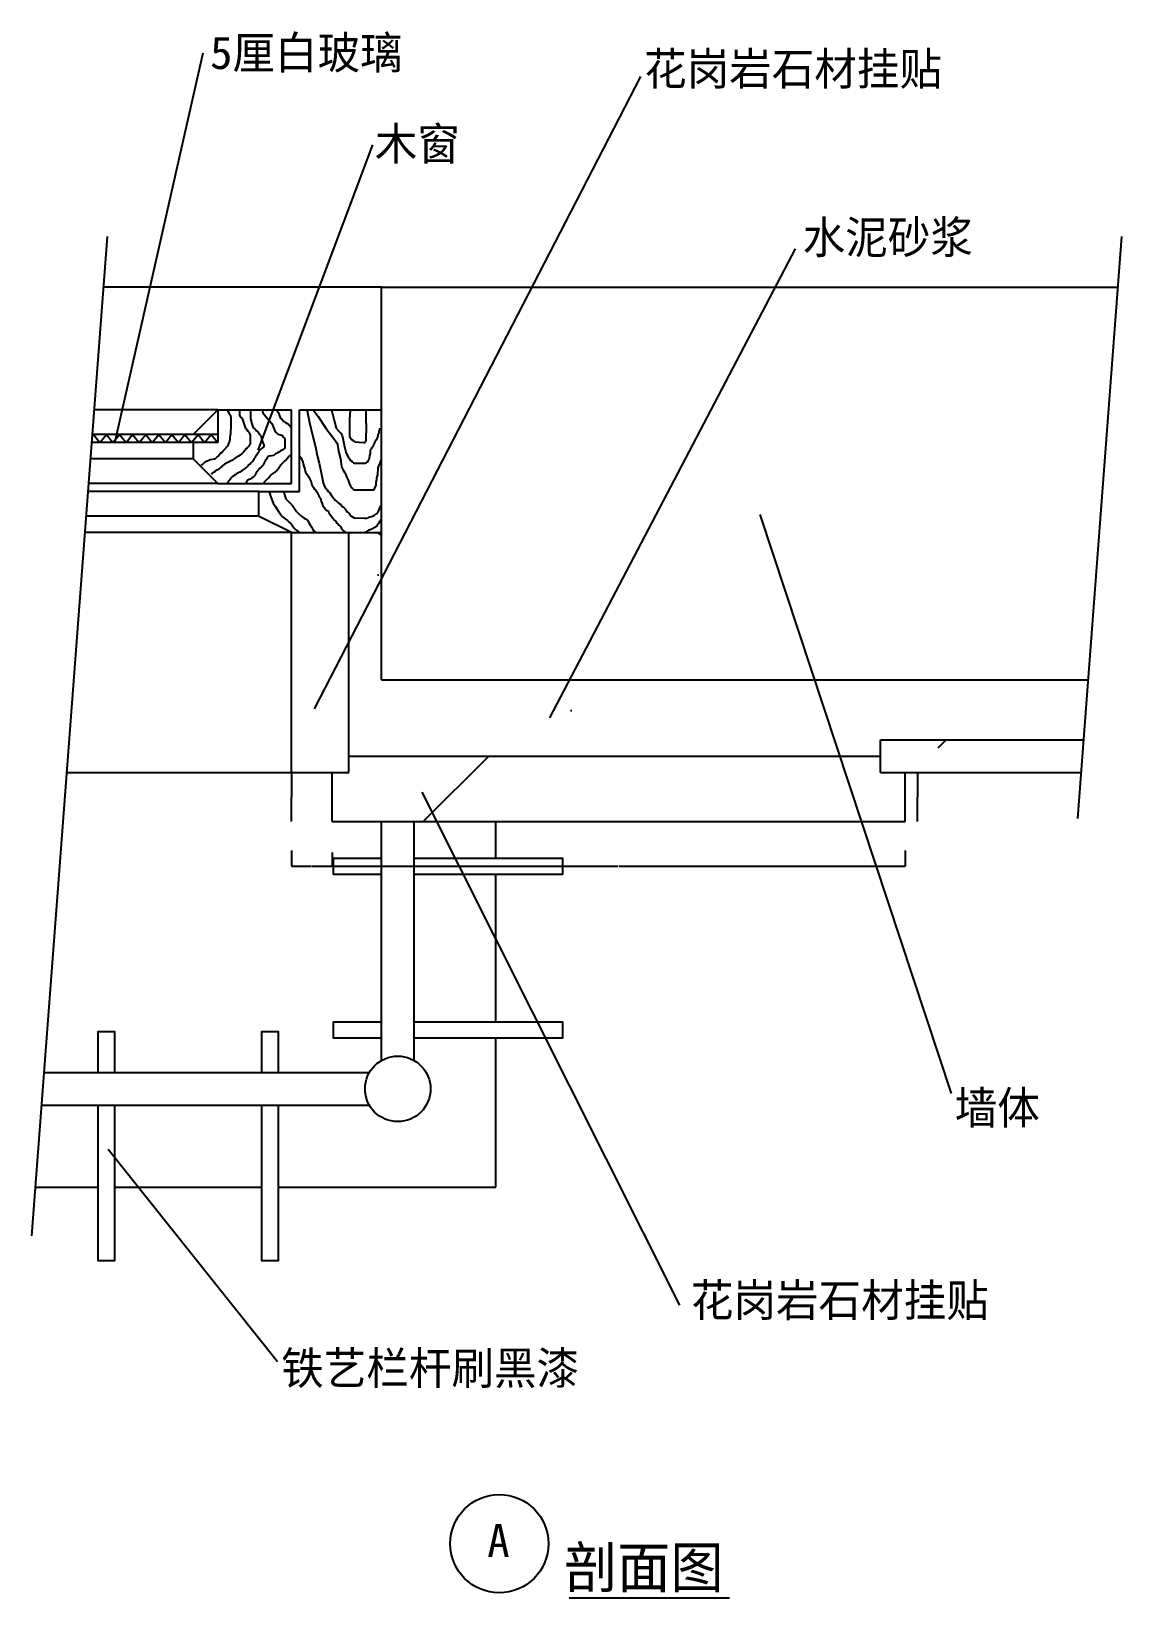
# Model space of a CAD drawing. Header units: metres. Extents: x 190 to 8964, y 310 to 11620.
# Drawn here: x 5313 to 8644, y 6833 to 11620 of the extents above; entities that cross this region are included whole.
import ezdxf

# ---------------------------------------------------------------- set-up
doc = ezdxf.new("R2010")
doc.units = ezdxf.units.M
for name, color, linetype in [('2', 2, 'Continuous'), ('3', 3, 'Continuous'), ('4', 4, 'Continuous'), ('7', 7, 'Continuous'), ('BH', 3, 'Continuous'), ('DIM', 3, 'Continuous'), ('TEXT', 3, 'Continuous')]:
    doc.layers.add(name, color=color, linetype=linetype)
doc.dimstyles.get("Standard").update_dxf_attribs({"dimtxt": 2.5, "dimasz": 2.5, "dimexe": 1.25, "dimexo": 0.625, "dimtad": 1, "dimcen": 2.5, "dimazin": 3, "dimtfac": 1, "dimtmove": 0, "dimatfit": 3})

# ---------------------------------------------------------------- blocks, each defined once
blk = doc.blocks.new('BH2')
at = {"layer": 'BH'}
blk.add_lwpolyline([(0, 32), (5, 28), (0, 24), (5, 20), (0, 16), (5, 12), (0, 8), (5, 4), (0, 0)], dxfattribs=at)
blk = doc.blocks.new('*D41')
for p, q in [((6232.61, 9110.09), (6232.61, 9068.84)), ((7982.61, 9116.23), (7982.61, 9068.84)), ((6232.86, 9068.84), (7106.11, 9068.84)), ((7109.11, 9068.84), (7982.36, 9068.84))]:
    blk.add_line(p, q)
at = {"layer": 'Defpoints'}
for p in [(6232.61, 9110.09), (7982.61, 9116.23), (6232.61, 9068.84)]:
    blk.add_point(p, dxfattribs=at)
at = {"layer": 'DIM', "insert": (7107.61, 9068.84), "char_height": 1, "attachment_point": 5}
blk.add_mtext('350', dxfattribs=at)
blk = doc.blocks.new('*D43')
for p, q in [((6108.07, 9354.76), (6108.07, 9279.76)), ((6107.82, 9279.76), (6107.57, 9279.76)), ((6108.07, 9204.76), (6108.07, 9279.76)), ((6108.07, 9279.76), (6108.07, 9279.76)), ((6108.32, 9279.76), (6108.57, 9279.76))]:
    blk.add_line(p, q)
at = {"layer": 'Defpoints'}
for p in [(6108.07, 9354.76), (6108.07, 9279.76), (6108.07, 9204.76)]:
    blk.add_point(p, dxfattribs=at)
at = {"layer": 'DIM', "insert": (6108.07, 9280.885), "char_height": 1, "attachment_point": 5}
blk.add_mtext('30', dxfattribs=at)
blk = doc.blocks.new('*D44')
for p, q in [((6107.61, 9116.23), (6107.61, 9068.84)), ((6232.61, 9110.09), (6232.61, 9068.84)), ((6107.86, 9068.84), (6169.11, 9068.84)), ((6171.11, 9068.84), (6232.36, 9068.84))]:
    blk.add_line(p, q)
at = {"layer": 'Defpoints'}
for p in [(6107.61, 9116.23), (6232.61, 9110.09), (6107.61, 9068.84)]:
    blk.add_point(p, dxfattribs=at)
at = {"layer": 'DIM', "insert": (6170.11, 9068.84), "char_height": 1, "attachment_point": 5}
blk.add_mtext('25', dxfattribs=at)
blk = doc.blocks.new('*D45')
for p, q in [((8019.9, 9354.76), (8019.9, 9279.76)), ((8019.65, 9279.76), (8019.4, 9279.76)), ((8019.9, 9204.76), (8019.9, 9279.76)), ((8019.9, 9279.76), (8019.9, 9279.76)), ((8020.15, 9279.76), (8020.4, 9279.76))]:
    blk.add_line(p, q)
at = {"layer": 'Defpoints'}
for p in [(8019.9, 9354.76), (8019.9, 9279.76), (8019.9, 9204.76)]:
    blk.add_point(p, dxfattribs=at)
at = {"layer": 'DIM', "insert": (8019.9, 9280.885), "char_height": 1, "attachment_point": 5}
blk.add_mtext('30', dxfattribs=at)

msp = doc.modelspace()

# ---------------------------------------------------------------- hatches: boundary and pattern name
at = {"layer": 'BH'}
h = msp.add_hatch(dxfattribs=at)
h.set_pattern_fill('ANSI31', scale=1500)
h.paths.add_polyline_path([(6382.61, 10838.09), (6382.61, 9638.09), (8541.16, 9638.09), (8632.29, 10838.09)])
h = msp.add_hatch(dxfattribs=at)
h.set_pattern_fill('ANSI33', scale=300)
h.paths.add_polyline_path([(7907.61, 9454.76), (7907.61, 9354.76), (8519.64, 9354.76), (8527.24, 9454.76)])
h.paths.add_polyline_path([(7982.61, 9204.76), (7982.61, 9354.76), (7907.61, 9354.76), (7907.61, 9404.76), (6232.61, 9404.76), (6232.61, 9204.76)])
h.paths.add_polyline_path([(6282.61, 10088.09), (6107.61, 10088.09), (6107.61, 9354.76), (6232.61, 9354.76), (6232.61, 9404.76), (6282.61, 9404.76)])
h = msp.add_hatch(dxfattribs=at)
h.set_pattern_fill('AR-CONC', scale=15)
h.paths.add_polyline_path([(7907.61, 9404.76), (7907.61, 9454.76), (8527.24, 9454.76), (8541.16, 9638.09), (6382.61, 9638.09), (6382.61, 10088.09), (6282.61, 10088.09), (6282.61, 9404.76)])

# ---------------------------------------------------------------- linework, layer by layer
at = {"layer": '2'}
for p, q in [((6382.61, 10838.09), (8632.29, 10838.09)), ((6382.61, 9638.09), (6382.61, 10838.09)), ((6382.61, 9638.09), (8541.16, 9638.09))]:
    msp.add_line(p, q, dxfattribs=at)
at = {"layer": '3'}
for p, q in [((5545.11, 10992.52), (5313.19, 7938.74)), ((8644.02, 10992.52), (8508.94, 9213.87)), ((5807.61, 10313.09), (5493.51, 10313.09)), ((6007.61, 10138.09), (5480.22, 10138.09))]:
    msp.add_line(p, q, dxfattribs=at)
at = {"layer": '4'}
for p, q in [((6382.61, 10838.09), (5533.38, 10838.09)), ((5807.61, 10388.09), (5882.61, 10463.09)), ((5882.61, 10463.09), (6107.61, 10463.09)), ((5882.61, 10463.09), (5882.61, 10363.09)), ((6107.61, 10238.09), (6107.61, 10463.09)), ((6132.61, 10463.09), (6382.61, 10463.09)), ((6132.61, 10213.09), (6132.61, 10463.09)), ((5807.61, 10363.09), (5807.61, 10313.09)), ((5807.61, 10313.09), (5882.61, 10238.09)), ((5882.61, 10238.09), (6107.61, 10238.09)), ((6007.61, 10213.09), (6132.61, 10213.09)), ((6007.61, 10213.09), (6007.61, 10138.09)), ((6107.61, 10088.09), (6007.61, 10138.09)), ((6107.61, 10088.09), (6382.61, 10088.09)), ((6107.61, 9354.76), (6107.61, 10088.09)), ((6282.61, 9354.76), (6282.61, 10088.09)), ((7907.61, 9454.76), (8527.24, 9454.76)), ((7907.61, 9354.76), (7907.61, 9454.76)), ((6282.61, 9404.76), (7907.61, 9404.76)), ((5420.73, 9354.76), (6107.61, 9354.76)), ((6107.61, 9354.76), (6282.61, 9354.76)), ((6232.61, 9204.76), (6232.61, 9354.76)), ((7907.61, 9354.76), (8519.64, 9354.76)), ((7982.61, 9204.76), (7982.61, 9354.76)), ((6232.61, 9204.76), (7982.61, 9204.76)), ((6732.61, 9092.8), (6732.61, 9204.76)), ((6732.61, 8592.8), (6732.61, 9042.8)), ((6732.61, 8088.09), (6732.61, 8542.8)), ((5324.53, 8088.09), (5517.18, 8088.09)), ((5567.18, 8088.09), (6017.18, 8088.09)), ((6067.18, 8088.09), (6732.61, 8088.09))]:
    msp.add_line(p, q, dxfattribs=at)
at = {"layer": '7'}
for p, q in [((5882.61, 10463.09), (5504.9, 10463.09)), ((5882.61, 10388.09), (5499.21, 10388.09)), ((5882.61, 10363.09), (5497.31, 10363.09)), ((6007.61, 10213.09), (5485.92, 10213.09)), ((5882.61, 10238.09), (5487.81, 10238.09)), ((6107.61, 10088.09), (5476.42, 10088.09)), ((6382.61, 8474.7), (6382.61, 9204.76)), ((6482.61, 8474.7), (6482.61, 9204.76)), ((5351.11, 8438.09), (6346, 8438.09)), ((5343.52, 8338.09), (6346, 8338.09))]:
    msp.add_line(p, q, dxfattribs=at)
for points in [[(6382.61, 9042.8), (6236.32, 9042.8), (6236.32, 9092.8), (6382.61, 9092.8)], [(6482.61, 9092.8), (6936.32, 9092.8), (6936.32, 9042.8), (6482.61, 9042.8)], [(6382.61, 8542.8), (6236.32, 8542.8), (6236.32, 8592.8), (6382.61, 8592.8)], [(6482.61, 8592.8), (6936.32, 8592.8), (6936.32, 8542.8), (6482.61, 8542.8)], [(5517.18, 8438.09), (5517.18, 8563.09), (5567.18, 8563.09), (5567.18, 8438.09)], [(6017.18, 8438.09), (6017.18, 8563.09), (6067.18, 8563.09), (6067.18, 8438.09)], [(5567.18, 8338.09), (5567.18, 7863.09), (5517.18, 7863.09), (5517.18, 8338.09)], [(6067.18, 8338.09), (6067.18, 7863.09), (6017.18, 7863.09), (6017.18, 8338.09)]]:
    msp.add_lwpolyline(points, dxfattribs=at)
msp.add_circle((6432.61, 8388.09), 100, dxfattribs=at)
at = {"layer": 'BH'}
for p, q in [((5912.31, 10461.6), (5910.82, 10463.09)), ((5914.12, 10458.88), (5912.31, 10461.6)), ((5916.85, 10454.35), (5914.12, 10458.88)), ((5918.66, 10450.73), (5916.85, 10454.35)), ((5920.48, 10447.1), (5918.66, 10450.73)), ((5922.29, 10443.48), (5920.48, 10447.1)), ((5923.2, 10438.94), (5922.29, 10443.48)), ((5923.2, 10409.04), (5923.2, 10438.94)), ((5948.61, 10463.09), (5948.61, 10461.6)), ((5948.61, 10461.6), (5949.52, 10447.1)), ((5949.52, 10447.1), (5951.33, 10441.66)), ((5951.33, 10441.66), (5956.78, 10437.13)), ((5956.78, 10437.13), (5961.32, 10424.44)), ((5983.1, 10463.09), (5983.1, 10435.32)), ((5983.1, 10435.32), (5986.73, 10420.82)), ((6018.12, 10463.09), (6020.31, 10454.35)), ((6020.31, 10454.35), (6034.83, 10436.23)), ((6034.83, 10436.23), (6047.53, 10421.72)), ((6063.25, 10463.09), (6063.87, 10459.79)), ((6063.87, 10459.79), (6068.41, 10454.35)), ((6068.41, 10454.35), (6072.04, 10441.66)), ((6072.04, 10441.66), (6075.67, 10437.13)), ((6075.67, 10437.13), (6079.3, 10433.51)), ((6155, 10463.09), (6155.65, 10460.06)), ((6155.65, 10460.06), (6163.08, 10424.44)), ((6173.76, 10463.09), (6188.94, 10442.25)), ((6188.94, 10442.25), (6212.71, 10406.63)), ((6229.79, 10463.09), (6237.98, 10430.38)), ((6287.02, 10461.55), (6285.53, 10434.83)), ((6285.53, 10434.83), (6285.53, 10381.4)), ((6287.13, 10463.09), (6287.02, 10461.55)), ((6335.8, 10422.96), (6335.8, 10463.09)), ((5921.38, 10385.47), (5922.29, 10390.91)), ((5922.29, 10396.35), (5923.2, 10409.04)), ((5922.29, 10390.91), (5922.29, 10396.35)), ((5961.32, 10424.44), (5964.95, 10411.75)), ((5964.95, 10411.75), (5967.67, 10406.32)), ((5967.67, 10406.32), (5971.3, 10402.69)), ((5971.3, 10402.69), (5974.93, 10398.16)), ((5974.93, 10398.16), (5977.65, 10394.53)), ((5977.65, 10394.53), (5979.47, 10390.91)), ((5979.47, 10390.91), (5981.28, 10387.28)), ((5981.28, 10387.28), (5982.19, 10384.56)), ((5986.73, 10420.82), (5991.27, 10408.13)), ((5991.27, 10408.13), (5996.71, 10403.6)), ((5996.71, 10403.6), (6001.25, 10399.07)), ((6001.25, 10399.07), (6004.88, 10395.44)), ((6004.88, 10395.44), (6008.51, 10391.81)), ((6008.51, 10391.81), (6010.32, 10388.19)), ((6010.32, 10388.19), (6013.05, 10385.47)), ((6047.53, 10421.72), (6052.98, 10409.04)), ((6052.98, 10409.04), (6058.43, 10396.35)), ((6058.43, 10396.35), (6062.96, 10391.81)), ((6062.96, 10391.81), (6066.59, 10389.1)), ((6066.59, 10389.1), (6070.22, 10388.19)), ((6070.22, 10388.19), (6073.85, 10386.38)), ((6079.3, 10433.51), (6083.84, 10428.97)), ((6083.84, 10428.97), (6086.56, 10427.16)), ((6086.56, 10427.16), (6089.28, 10424.44)), ((6089.28, 10424.44), (6094.73, 10421.72)), ((6094.73, 10421.72), (6097.45, 10419.91)), ((6097.45, 10419.91), (6098.36, 10419.01)), ((6098.36, 10419.01), (6101.08, 10416.29)), ((6101.08, 10416.29), (6103.8, 10413.57)), ((6103.8, 10413.57), (6105.62, 10409.94)), ((6163.08, 10424.44), (6172, 10385.85)), ((6212.71, 10406.63), (6236.49, 10376.95)), ((6237.98, 10430.38), (6243.92, 10406.63)), ((6243.92, 10406.63), (6252.84, 10397.73)), ((6252.84, 10397.73), (6258.78, 10391.79)), ((6258.78, 10391.79), (6263.24, 10384.37)), ((6337.28, 10418.51), (6335.8, 10422.96)), ((6335.8, 10388.82), (6337.28, 10396.24)), ((6335.8, 10369.53), (6335.8, 10388.82)), ((6337.28, 10396.24), (6337.28, 10418.51)), ((6372.95, 10388.82), (6375.92, 10393.28)), ((6372.95, 10384.37), (6372.95, 10388.82)), ((6375.92, 10397.73), (6377.41, 10402.18)), ((6375.92, 10393.28), (6375.92, 10397.73)), ((6377.41, 10402.18), (6377.41, 10406.63)), ((5898.7, 10336.53), (5902.33, 10341.06)), ((5902.33, 10341.06), (5905.96, 10344.69)), ((5905.96, 10344.69), (5908.68, 10347.4)), ((5908.68, 10347.4), (5909.59, 10349.22)), ((5909.59, 10349.22), (5911.4, 10351.03)), ((5911.4, 10351.03), (5913.22, 10353.75)), ((5913.22, 10353.75), (5915.03, 10357.37)), ((5915.03, 10357.37), (5916.85, 10360.09)), ((5916.85, 10360.09), (5918.66, 10364.62)), ((5918.66, 10364.62), (5919.57, 10369.16)), ((5919.57, 10369.16), (5920.48, 10374.59)), ((5920.48, 10380.03), (5921.38, 10385.47)), ((5920.48, 10374.59), (5920.48, 10380.03)), ((5966.76, 10340.15), (5964.04, 10337.43)), ((5967.67, 10342.87), (5966.76, 10340.15)), ((5971.3, 10344.69), (5967.67, 10342.87)), ((5974.02, 10348.31), (5971.3, 10344.69)), ((5976.75, 10351.03), (5974.02, 10348.31)), ((5978.56, 10354.66), (5976.75, 10351.03)), ((5981.28, 10357.37), (5978.56, 10354.66)), ((5982.19, 10360.09), (5981.28, 10357.37)), ((5982.19, 10384.56), (5982.19, 10360.09)), ((6010.32, 10339.25), (6008.51, 10336.53)), ((6012.14, 10341.06), (6010.32, 10339.25)), ((6015.77, 10343.78), (6012.14, 10341.06)), ((6013.05, 10385.47), (6013.96, 10381.85)), ((6013.96, 10381.85), (6015.77, 10379.13)), ((6015.77, 10379.13), (6016.68, 10375.5)), ((6019.4, 10346.5), (6015.77, 10343.78)), ((6016.68, 10375.5), (6017.59, 10370.97)), ((6017.59, 10370.97), (6019.4, 10365.53)), ((6019.4, 10365.53), (6021.22, 10360.09)), ((6023.03, 10350.12), (6019.4, 10346.5)), ((6021.22, 10360.09), (6023.03, 10356.47)), ((6023.03, 10356.47), (6023.03, 10350.12)), ((6083.84, 10341.97), (6072.95, 10336.53)), ((6073.85, 10386.38), (6077.48, 10385.47)), ((6077.48, 10385.47), (6081.11, 10382.75)), ((6081.11, 10382.75), (6083.84, 10380.03)), ((6083.84, 10380.03), (6085.65, 10377.31)), ((6086.56, 10344.69), (6083.84, 10341.97)), ((6085.65, 10377.31), (6087.47, 10373.69)), ((6087.47, 10346.5), (6086.56, 10344.69)), ((6087.47, 10373.69), (6087.47, 10346.5)), ((6172, 10385.85), (6180.91, 10350.24)), ((6180.91, 10350.24), (6186.86, 10323.52)), ((6236.49, 10376.95), (6242.44, 10368.05)), ((6242.44, 10368.05), (6246.9, 10362.11)), ((6246.9, 10362.11), (6248.38, 10357.66)), ((6248.38, 10357.66), (6251.35, 10336.88)), ((6263.24, 10384.37), (6264.73, 10375.47)), ((6264.73, 10375.47), (6269.19, 10354.69)), ((6269.19, 10354.69), (6273.65, 10333.91)), ((6285.53, 10381.4), (6288.51, 10376.95)), ((6288.51, 10376.95), (6291.48, 10372.5)), ((6291.48, 10372.5), (6295.94, 10369.53)), ((6295.94, 10369.53), (6297.42, 10369.53)), ((6297.42, 10369.53), (6297.42, 10368.05)), ((6297.42, 10368.05), (6300.4, 10366.56)), ((6300.4, 10366.56), (6301.88, 10365.08)), ((6301.88, 10365.08), (6328.37, 10363.59)), ((6328.37, 10363.59), (6332.83, 10363.59)), ((6332.83, 10363.59), (6334.31, 10365.08)), ((6334.31, 10365.08), (6335.8, 10369.53)), ((6349.17, 10341.33), (6352.15, 10344.3)), ((6349.17, 10329.46), (6349.17, 10341.33)), ((6352.15, 10344.3), (6353.63, 10347.27)), ((6353.63, 10347.27), (6355.12, 10350.24)), ((6355.12, 10350.24), (6359.58, 10356.17)), ((6359.58, 10356.17), (6361.06, 10360.62)), ((6361.06, 10360.62), (6364.03, 10365.08)), ((6364.03, 10365.08), (6367.01, 10371.01)), ((6367.01, 10371.01), (6369.98, 10375.47)), ((6369.98, 10375.47), (6371.46, 10379.92)), ((6371.46, 10379.92), (6372.95, 10384.37)), ((5832.44, 10294.84), (5836.98, 10297.56)), ((5836.98, 10297.56), (5840.61, 10300.27)), ((5840.61, 10300.27), (5843.33, 10302.99)), ((5843.33, 10302.99), (5845.15, 10304.81)), ((5845.15, 10304.81), (5847.87, 10306.62)), ((5847.87, 10306.62), (5850.6, 10307.53)), ((5850.6, 10307.53), (5855.13, 10309.34)), ((5855.13, 10309.34), (5859.67, 10311.15)), ((5859.67, 10311.15), (5872.38, 10312.96)), ((5872.38, 10312.96), (5876.01, 10314.78)), ((5876.01, 10314.78), (5878.73, 10317.5)), ((5878.73, 10317.5), (5880.54, 10319.31)), ((5880.54, 10319.31), (5884.17, 10322.03)), ((5884.17, 10322.03), (5886.9, 10325.65)), ((5886.9, 10325.65), (5890.53, 10329.28)), ((5903.23, 10297.56), (5888.71, 10284.87)), ((5890.53, 10329.28), (5895.07, 10332.9)), ((5895.07, 10332.9), (5898.7, 10336.53)), ((5915.94, 10302.99), (5903.23, 10297.56)), ((5920.48, 10306.62), (5915.94, 10302.99)), ((5925.92, 10308.43), (5920.48, 10306.62)), ((5929.55, 10311.15), (5925.92, 10308.43)), ((5933.18, 10313.87), (5929.55, 10311.15)), ((5936.81, 10315.68), (5933.18, 10313.87)), ((5938.63, 10317.5), (5936.81, 10315.68)), ((5945.89, 10321.12), (5938.63, 10317.5)), ((5951.33, 10324.75), (5945.89, 10321.12)), ((5953.15, 10326.56), (5951.33, 10324.75)), ((5955.87, 10328.37), (5953.15, 10326.56)), ((5956.78, 10330.18), (5955.87, 10328.37)), ((5959.5, 10332), (5956.78, 10330.18)), ((5962.22, 10334.72), (5959.5, 10332)), ((5964.04, 10337.43), (5962.22, 10334.72)), ((5977.65, 10294.84), (5974.02, 10290.3)), ((5981.28, 10297.56), (5977.65, 10294.84)), ((5984.01, 10300.27), (5981.28, 10297.56)), ((5986.73, 10302.99), (5984.01, 10300.27)), ((5989.45, 10306.62), (5986.73, 10302.99)), ((5992.17, 10310.24), (5989.45, 10306.62)), ((5993.08, 10313.87), (5992.17, 10310.24)), ((5995.8, 10316.59), (5993.08, 10313.87)), ((5997.62, 10320.21), (5995.8, 10316.59)), ((6001.25, 10324.75), (5997.62, 10320.21)), ((6003.06, 10328.37), (6001.25, 10324.75)), ((6004.88, 10330.18), (6003.06, 10328.37)), ((6006.69, 10332.9), (6004.88, 10330.18)), ((6008.51, 10336.53), (6006.69, 10332.9)), ((6018.49, 10291.21), (6016.68, 10288.49)), ((6021.22, 10293.93), (6018.49, 10291.21)), ((6023.94, 10297.56), (6021.22, 10293.93)), ((6024.85, 10301.18), (6023.94, 10297.56)), ((6027.57, 10305.71), (6024.85, 10301.18)), ((6028.48, 10310.24), (6027.57, 10305.71)), ((6031.2, 10312.06), (6028.48, 10310.24)), ((6033.01, 10314.78), (6031.2, 10312.06)), ((6033.92, 10317.5), (6033.01, 10314.78)), ((6034.83, 10319.31), (6033.92, 10317.5)), ((6039.37, 10321.12), (6034.83, 10319.31)), ((6053.89, 10323.84), (6039.37, 10321.12)), ((6057.52, 10326.56), (6053.89, 10323.84)), ((6060.24, 10329.28), (6057.52, 10326.56)), ((6063.87, 10330.18), (6060.24, 10329.28)), ((6065.69, 10332), (6063.87, 10330.18)), ((6069.32, 10333.81), (6065.69, 10332)), ((6072.95, 10336.53), (6069.32, 10333.81)), ((6071.13, 10288.49), (6073.85, 10292.12)), ((6073.85, 10292.12), (6075.67, 10294.84)), ((6075.67, 10294.84), (6078.39, 10298.46)), ((6078.39, 10298.46), (6081.11, 10301.18)), ((6081.11, 10301.18), (6088.37, 10308.43)), ((6088.37, 10308.43), (6090.19, 10309.34)), ((6090.19, 10309.34), (6092, 10310.24)), ((6092, 10310.24), (6093.82, 10313.87)), ((6093.82, 10313.87), (6096.54, 10315.68)), ((6096.54, 10315.68), (6097.45, 10316.59)), ((6097.45, 10316.59), (6099.27, 10319.31)), ((6099.27, 10319.31), (6103.8, 10323.84)), ((6103.8, 10323.84), (6106.53, 10326.56)), ((6132.61, 10322.23), (6136.33, 10317.59)), ((6136.33, 10317.59), (6139.3, 10310.16)), ((6139.3, 10310.16), (6142.27, 10304.23)), ((6142.27, 10304.23), (6143.76, 10298.29)), ((6143.76, 10298.29), (6145.25, 10290.87)), ((6145.25, 10290.87), (6148.22, 10281.97)), ((6186.86, 10323.52), (6192.8, 10299.78)), ((6192.8, 10299.78), (6198.75, 10270.09)), ((6251.35, 10336.88), (6257.3, 10313.13)), ((6257.3, 10313.13), (6260.27, 10289.39)), ((6273.65, 10333.91), (6276.62, 10326.49)), ((6276.62, 10326.49), (6281.08, 10319.07)), ((6281.08, 10319.07), (6282.56, 10316.1)), ((6282.56, 10316.1), (6285.53, 10313.13)), ((6285.53, 10313.13), (6288.51, 10308.68)), ((6288.51, 10308.68), (6292.96, 10305.71)), ((6292.96, 10305.71), (6297.42, 10301.26)), ((6297.42, 10301.26), (6300.4, 10299.78)), ((6300.4, 10299.78), (6332.83, 10299.78)), ((6332.83, 10299.78), (6335.8, 10301.26)), ((6335.8, 10301.26), (6338.77, 10304.23)), ((6338.77, 10304.23), (6341.74, 10305.71)), ((6341.74, 10305.71), (6343.23, 10308.68)), ((6343.23, 10308.68), (6346.2, 10314.62)), ((6346.2, 10314.62), (6347.69, 10323.52)), ((6347.69, 10323.52), (6349.17, 10329.46)), ((6372.95, 10284.93), (6374.44, 10292.36)), ((6374.44, 10292.36), (6378.9, 10299.78)), ((6378.9, 10299.78), (6380.38, 10307.2)), ((6380.38, 10307.2), (6382.61, 10311.64)), ((5866.02, 10268.55), (5863.3, 10265.83)), ((5868.75, 10271.27), (5866.02, 10268.55)), ((5872.38, 10273.08), (5868.75, 10271.27)), ((5874.19, 10274.9), (5872.38, 10273.08)), ((5876.01, 10275.8), (5874.19, 10274.9)), ((5877.82, 10277.62), (5876.01, 10275.8)), ((5881.45, 10279.43), (5877.82, 10277.62)), ((5885.08, 10282.15), (5881.45, 10279.43)), ((5888.71, 10284.87), (5885.08, 10282.15)), ((5914.12, 10244.08), (5912.31, 10239.55)), ((5919.57, 10249.52), (5914.12, 10244.08)), ((5920.48, 10252.24), (5919.57, 10249.52)), ((5923.2, 10254.96), (5920.48, 10252.24)), ((5926.83, 10258.58), (5923.2, 10254.96)), ((5931.37, 10261.3), (5926.83, 10258.58)), ((5934.09, 10263.11), (5931.37, 10261.3)), ((5935.91, 10264.93), (5934.09, 10263.11)), ((5939.54, 10267.65), (5935.91, 10264.93)), ((5942.26, 10269.46), (5939.54, 10267.65)), ((5945.89, 10270.37), (5942.26, 10269.46)), ((5950.43, 10273.08), (5945.89, 10270.37)), ((5954.06, 10275.8), (5950.43, 10273.08)), ((5958.59, 10278.52), (5954.06, 10275.8)), ((5961.32, 10280.34), (5958.59, 10278.52)), ((5963.13, 10281.24), (5961.32, 10280.34)), ((5966.76, 10283.96), (5963.13, 10281.24)), ((5969.48, 10286.68), (5966.76, 10283.96)), ((5974.02, 10290.3), (5969.48, 10286.68)), ((5970.39, 10243.18), (5969.48, 10240.46)), ((5974.93, 10247.71), (5970.39, 10243.18)), ((5978.56, 10250.43), (5974.93, 10247.71)), ((5982.19, 10251.33), (5978.56, 10250.43)), ((5984.91, 10252.24), (5982.19, 10251.33)), ((5985.82, 10254.05), (5984.91, 10252.24)), ((5987.64, 10254.96), (5985.82, 10254.05)), ((5989.45, 10256.77), (5987.64, 10254.96)), ((5992.17, 10258.58), (5989.45, 10256.77)), ((5994.9, 10261.3), (5992.17, 10258.58)), ((5995.8, 10263.11), (5994.9, 10261.3)), ((5998.53, 10266.74), (5995.8, 10263.11)), ((6000.34, 10270.37), (5998.53, 10266.74)), ((6002.16, 10273.99), (6000.34, 10270.37)), ((6003.06, 10275.8), (6002.16, 10273.99)), ((6009.42, 10282.15), (6003.06, 10275.8)), ((6011.23, 10284.87), (6009.42, 10282.15)), ((6016.68, 10288.49), (6011.23, 10284.87)), ((6023.94, 10241.36), (6038.46, 10255.86)), ((6038.46, 10255.86), (6043, 10261.3)), ((6043, 10261.3), (6045.72, 10264.93)), ((6045.72, 10264.93), (6048.44, 10266.74)), ((6048.44, 10266.74), (6052.07, 10268.55)), ((6052.07, 10268.55), (6056.61, 10272.18)), ((6056.61, 10272.18), (6059.33, 10273.99)), ((6059.33, 10273.99), (6061.15, 10275.8)), ((6061.15, 10275.8), (6063.87, 10277.62)), ((6063.87, 10277.62), (6064.78, 10278.52)), ((6064.78, 10278.52), (6065.69, 10280.34)), ((6065.69, 10280.34), (6067.5, 10283.05)), ((6067.5, 10283.05), (6069.32, 10285.77)), ((6069.32, 10285.77), (6071.13, 10288.49)), ((6148.22, 10281.97), (6151.19, 10273.06)), ((6151.19, 10273.06), (6155.65, 10265.64)), ((6155.65, 10265.64), (6160.11, 10259.7)), ((6160.11, 10259.7), (6163.08, 10253.77)), ((6163.08, 10253.77), (6164.57, 10249.32)), ((6164.57, 10249.32), (6167.54, 10243.38)), ((6167.54, 10243.38), (6169.02, 10235.96)), ((6198.75, 10270.09), (6204.69, 10240.41)), ((6260.27, 10289.39), (6264.73, 10280.48)), ((6264.73, 10280.48), (6267.7, 10276.03)), ((6267.7, 10276.03), (6270.67, 10270.09)), ((6270.67, 10270.09), (6273.65, 10264.16)), ((6273.65, 10264.16), (6276.62, 10256.74)), ((6276.62, 10256.74), (6281.08, 10247.83)), ((6281.08, 10247.83), (6284.05, 10238.93)), ((6367.01, 10241.9), (6368.49, 10249.32)), ((6368.49, 10255.25), (6371.46, 10264.16)), ((6368.49, 10249.32), (6368.49, 10255.25)), ((6371.46, 10264.16), (6372.95, 10284.93)), ((6040.12, 10213.09), (6044.19, 10198.86)), ((6044.19, 10198.86), (6051.62, 10178.08)), ((6083.48, 10213.09), (6090.26, 10191.44)), ((6169.02, 10235.96), (6172, 10230.02)), ((6172, 10230.02), (6174.97, 10225.57)), ((6174.97, 10225.57), (6177.94, 10221.12)), ((6177.94, 10221.12), (6180.91, 10218.15)), ((6180.91, 10218.15), (6185.37, 10212.21)), ((6185.37, 10212.21), (6191.32, 10200.34)), ((6191.32, 10200.34), (6195.77, 10194.4)), ((6204.69, 10240.41), (6207.66, 10231.51)), ((6207.66, 10231.51), (6212.12, 10222.6)), ((6212.12, 10222.6), (6216.58, 10218.15)), ((6216.58, 10218.15), (6219.55, 10213.7)), ((6219.55, 10213.7), (6225.5, 10209.24)), ((6225.5, 10209.24), (6229.95, 10201.82)), ((6229.95, 10201.82), (6241.84, 10186.98)), ((6284.05, 10238.93), (6287.02, 10231.51)), ((6287.02, 10231.51), (6289.99, 10225.57)), ((6289.99, 10225.57), (6294.45, 10222.6)), ((6294.45, 10222.6), (6295.94, 10221.12)), ((6295.94, 10221.12), (6300.4, 10218.15)), ((6300.4, 10218.15), (6359.58, 10218.15)), ((6359.58, 10218.15), (6362.55, 10224.09)), ((6362.55, 10224.09), (6367.01, 10232.99)), ((6367.01, 10232.99), (6367.01, 10241.9)), ((6051.62, 10178.08), (6057.57, 10169.17)), ((6057.57, 10169.17), (6063.51, 10160.27)), ((6063.51, 10160.27), (6067.97, 10152.85)), ((6067.97, 10152.85), (6072.43, 10146.91)), ((6090.26, 10191.44), (6111.07, 10170.66)), ((6111.07, 10170.66), (6117.01, 10161.75)), ((6117.01, 10161.75), (6122.95, 10152.85)), ((6122.95, 10152.85), (6130.38, 10145.43)), ((6195.77, 10194.4), (6197.26, 10191.44)), ((6197.26, 10191.44), (6197.26, 10186.98)), ((6197.26, 10186.98), (6198.75, 10182.53)), ((6198.75, 10182.53), (6201.72, 10178.08)), ((6201.72, 10178.08), (6201.72, 10175.11)), ((6201.72, 10175.11), (6203.2, 10170.66)), ((6203.2, 10170.66), (6207.66, 10164.72)), ((6207.66, 10164.72), (6210.63, 10158.78)), ((6210.63, 10158.78), (6215.09, 10155.82)), ((6215.09, 10155.82), (6216.58, 10155.82)), ((6216.58, 10155.82), (6219.55, 10154.33)), ((6219.55, 10154.33), (6221.04, 10152.85)), ((6221.04, 10152.85), (6222.52, 10148.4)), ((6222.52, 10148.4), (6225.5, 10143.94)), ((6241.84, 10186.98), (6246.3, 10182.53)), ((6246.3, 10182.53), (6249.27, 10179.56)), ((6249.27, 10179.56), (6253.73, 10176.59)), ((6253.73, 10176.59), (6258.19, 10173.63)), ((6258.19, 10173.63), (6261.16, 10169.17)), ((6261.16, 10169.17), (6265.62, 10166.2)), ((6265.62, 10166.2), (6271.57, 10160.27)), ((6271.57, 10160.27), (6277.51, 10151.36)), ((6277.51, 10151.36), (6281.97, 10148.4)), ((6281.97, 10148.4), (6283.45, 10148.4)), ((6283.45, 10148.4), (6284.94, 10145.43)), ((6367.9, 10145.43), (6372.36, 10151.36)), ((6372.36, 10151.36), (6375.33, 10157.3)), ((6375.33, 10157.3), (6376.82, 10160.27)), ((6376.82, 10160.27), (6378.3, 10164.72)), ((6378.3, 10164.72), (6379.79, 10169.17)), ((6379.79, 10169.17), (6382.61, 10172.93)), ((6072.43, 10146.91), (6073.91, 10142.46)), ((6073.91, 10142.46), (6078.37, 10138.01)), ((6078.37, 10138.01), (6084.32, 10133.55)), ((6084.32, 10133.55), (6096.2, 10124.65)), ((6096.2, 10124.65), (6102.15, 10118.71)), ((6102.15, 10118.71), (6106.61, 10114.26)), ((6106.61, 10114.26), (6111.07, 10108.32)), ((6111.07, 10108.32), (6117.01, 10100.9)), ((6117.01, 10100.9), (6121.47, 10096.45)), ((6130.38, 10145.43), (6136.33, 10139.49)), ((6136.33, 10139.49), (6142.27, 10135.04)), ((6142.27, 10135.04), (6146.73, 10132.07)), ((6146.73, 10132.07), (6152.68, 10129.1)), ((6152.68, 10129.1), (6157.13, 10126.13)), ((6157.13, 10126.13), (6158.62, 10123.17)), ((6158.62, 10123.17), (6160.11, 10120.2)), ((6160.11, 10120.2), (6163.08, 10114.26)), ((6163.08, 10114.26), (6166.05, 10109.81)), ((6166.05, 10109.81), (6169.02, 10105.36)), ((6169.02, 10105.36), (6172, 10099.42)), ((6172, 10099.42), (6176.45, 10093.48)), ((6225.5, 10143.94), (6226.98, 10140.97)), ((6226.98, 10140.97), (6231.44, 10136.52)), ((6231.44, 10136.52), (6234.41, 10132.07)), ((6234.41, 10132.07), (6238.87, 10126.13)), ((6238.87, 10126.13), (6240.36, 10124.65)), ((6240.36, 10124.65), (6243.33, 10123.17)), ((6243.33, 10123.17), (6244.82, 10120.2)), ((6244.82, 10120.2), (6246.3, 10117.23)), ((6246.3, 10117.23), (6249.27, 10114.26)), ((6249.27, 10114.26), (6250.76, 10111.29)), ((6250.76, 10111.29), (6252.25, 10111.29)), ((6252.25, 10111.29), (6255.22, 10108.32)), ((6255.22, 10108.32), (6258.19, 10105.36)), ((6258.19, 10105.36), (6261.16, 10099.42)), ((6261.16, 10099.42), (6267.11, 10093.48)), ((6284.94, 10145.43), (6286.43, 10142.46)), ((6286.43, 10142.46), (6289.4, 10139.49)), ((6289.4, 10139.49), (6293.86, 10136.52)), ((6293.86, 10136.52), (6299.8, 10133.55)), ((6299.8, 10133.55), (6330.75, 10132.07)), ((6330.75, 10132.07), (6338.18, 10132.07)), ((6338.18, 10132.07), (6342.63, 10133.55)), ((6342.63, 10133.55), (6344.12, 10135.04)), ((6344.12, 10135.04), (6348.58, 10136.52)), ((6345.61, 10096.45), (6353.04, 10099.42)), ((6348.58, 10136.52), (6356.01, 10138.01)), ((6353.04, 10099.42), (6360.47, 10103.87)), ((6356.01, 10138.01), (6361.95, 10140.97)), ((6360.47, 10103.87), (6369.38, 10108.32)), ((6361.95, 10140.97), (6367.9, 10145.43)), ((6369.38, 10108.32), (6372.36, 10114.26)), ((6372.36, 10114.26), (6376.82, 10120.2)), ((6376.82, 10120.2), (6378.3, 10123.17)), ((6378.3, 10123.17), (6381.27, 10126.13)), ((6381.27, 10126.13), (6382.61, 10130.12)), ((6121.47, 10096.45), (6127.41, 10092)), ((6127.41, 10092), (6128.9, 10092)), ((6128.9, 10092), (6128.9, 10090.51)), ((6128.9, 10090.51), (6131.87, 10089.03)), ((6131.87, 10089.03), (6132.81, 10088.09)), ((6176.45, 10093.48), (6180.91, 10089.03)), ((6180.91, 10089.03), (6181.85, 10088.09)), ((6267.11, 10093.48), (6273.05, 10089.03)), ((6273.05, 10089.03), (6274.93, 10088.09)), ((6330.36, 10088.09), (6335.2, 10090.51)), ((6335.2, 10090.51), (6339.66, 10092)), ((6339.66, 10092), (6345.61, 10096.45))]:
    msp.add_line(p, q, dxfattribs=at)
msp.add_lwpolyline([(5498.85, 10383.4), (5502.61, 10388.09), (5522.61, 10363.09), (5542.61, 10388.09), (5562.61, 10363.09)], dxfattribs=at)
at = {"layer": 'TEXT'}
msp.add_line((6955.75, 6833.36), (7445.54, 6833.36), dxfattribs=at)
msp.add_circle((6742.78, 6998.36), 150, dxfattribs=at)

# ---------------------------------------------------------------- block references
at = {"layer": '3', "xscale": 5, "yscale": 5, "zscale": 5, "rotation": 90}
for p in [(5722.61, 10363.09), (5882.61, 10363.09)]:
    msp.add_blockref('BH2', p, dxfattribs=at)

# ---------------------------------------------------------------- texts
at = {"layer": 'TEXT'}
for s, height, p in [('5厘白玻璃', 100, (5859.43, 11504.61)), ('花岗岩石材挂贴', 100, (7185.07, 11455.21)), ('木窗', 100, (6362.4, 11226.17)), ('水泥砂浆', 100, (7669.58, 10940.44)), ('墙体', 100, (8134.08, 8280.44)), ('花岗岩石材挂贴', 100, (7328.04, 7692.52)), ('铁艺栏杆刷黑漆', 100, (6076.65, 7484.82)), ('A', 100, (6706.21, 6958.14)), ('剖面图', 125, (6940.42, 6863.25))]:
    msp.add_text(s, height=height, dxfattribs=at).set_placement(p)

# ---------------------------------------------------------------- dimensions: what is measured, and where the dimension line sits
at = {"layer": 'DIM'}
for base, p1, p2, text, picture, middle in [((6108.07, 9279.76), (6108.07, 9204.76), (6108.07, 9354.76), '30', '*D43', (6108.07, 9280.885)), ((8019.9, 9279.76), (8019.9, 9204.76), (8019.9, 9354.76), '30', '*D45', (8019.9, 9280.885)), ((6107.61, 9068.84), (6107.61, 9116.23), (6232.61, 9110.09), '25', '*D44', (6170.11, 9068.84)), ((6232.61, 9068.84), (6232.61, 9110.09), (7982.61, 9116.23), '350', '*D41', (7107.61, 9068.84))]:
    dim = msp.add_linear_dim(base=base, p1=p1, p2=p2, text=text, dimstyle='Standard', dxfattribs=at)
    dim.commit()
    dim.dimension.update_dxf_attribs({"geometry": picture, "text_midpoint": middle})

# ---------------------------------------------------------------- leaders
for points in [[(5569.15, 10366.84), (5837.93, 11554.39)], [(6178.46, 9549.05), (7174.79, 11481.7)], [(6005.67, 10339.58), (6356.31, 11272.71)], [(6896.91, 9521.79), (7647.7, 10954.68)], [(7539.02, 10143.6), (8122.89, 8374.04)], [(6505.86, 9294.63), (7293.72, 7727.07)], [(5548.36, 8204.05), (6065.25, 7555.19)]]:
    msp.add_leader(points, dimstyle='Standard', dxfattribs=at)

doc.saveas('drawing.dxf')
